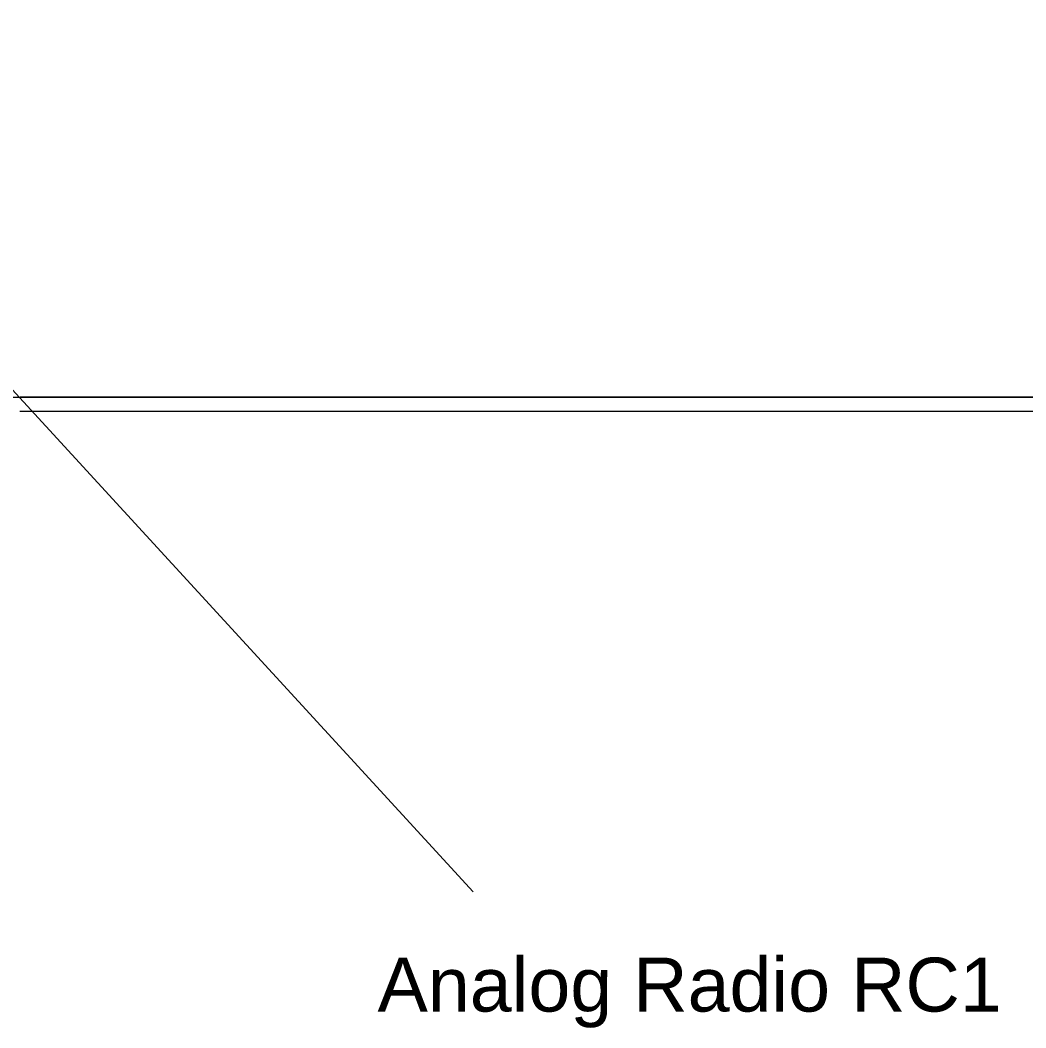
# Model space of a CAD drawing. Extents: x -194 to 239, y -574 to -265.
# Drawn here: x -76.27 to -29.66, y -364.78 to -318.07 of the extents above; entities that cross this region are included whole.
import ezdxf

# ---------------------------------------------------------------- set-up
doc = ezdxf.new("R2010")
doc.units = 0
doc.header["$LTSCALE"] = 0.5
doc.layers.get('0').update_dxf_attribs({"linetype": 'CONTINUOUS'})
doc.layers.add('1', color=7, linetype='CONTINUOUS')
doc.layers.add('Module', color=7, linetype='CONTINUOUS')
doc.styles.get("Standard").update_dxf_attribs({"font": 'arial.ttf', "height": 3})

msp = doc.modelspace()

# ---------------------------------------------------------------- linework, layer by layer
at = {"lineweight": 5}
for p, q in [((-92.37238, -318.06681), (-55.27002, -358.46455)), ((-76.23348, -335.55043), (-108.49611, -335.55043)), ((-8.75515, -335.55043), (-76.1971, -335.55043))]:
    msp.add_line(p, q, dxfattribs=at)
at = {"layer": '1', "lineweight": 5}
for p, q in [((-8.72071, -335.54961), (-76.2589, -335.54961)), ((-76.2589, -335.54961), (-8.71612, -335.54961)), ((-76.2787, -336.19899), (0.23855, -336.19899))]:
    msp.add_line(p, q, dxfattribs=at)
at = {"layer": 'Module', "lineweight": 5}
msp.add_line((-74.73656, -335.54961), (-73.07506, -335.54961), dxfattribs=at)

# ---------------------------------------------------------------- texts
at = {"layer": '1', "lineweight": 5, "insert": (-45.24203, -363.14964), "char_height": 2.5, "attachment_point": 5}
msp.add_mtext('{\\fArial|b0|i0|c238|p34;Analog Radio RC1}', dxfattribs=at)

doc.saveas('drawing.dxf')
